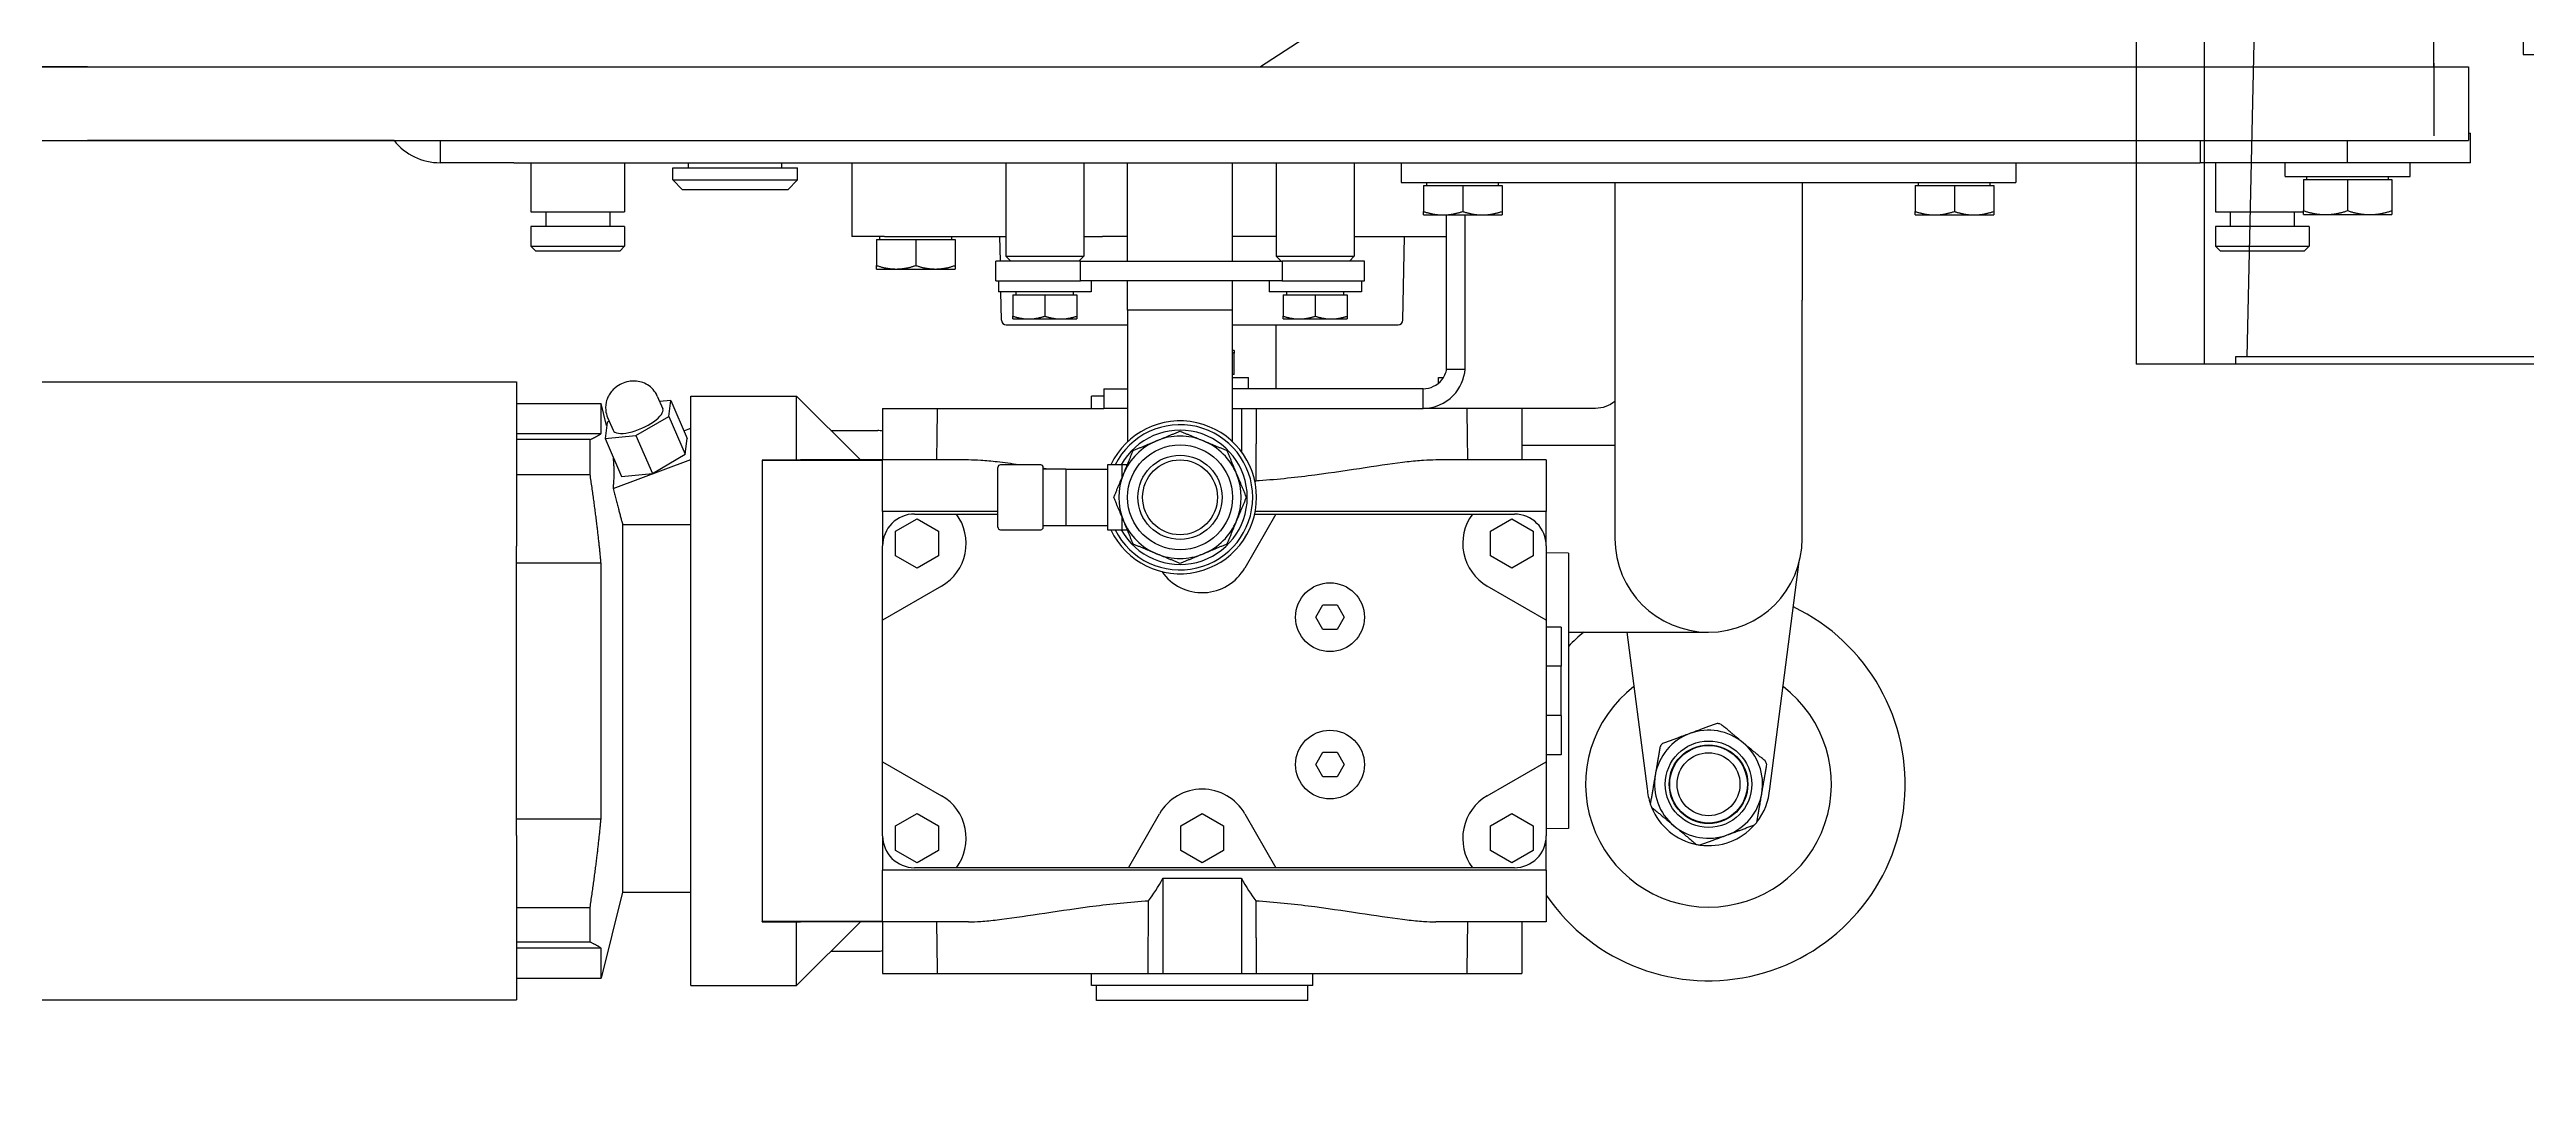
# Model space of a CAD drawing. Header units: inches. Extents: x -955375 to 106222, y -96450 to 64845.
# Drawn here: x 10502 to 11006, y 25197 to 25409 of the extents above; entities that cross this region are included whole.
import ezdxf

# ---------------------------------------------------------------- set-up
doc = ezdxf.new("R2010")
doc.units = ezdxf.units.IN
doc.header["$MEASUREMENT"] = 0
doc.linetypes.add('CONTINUA', pattern=[0])
doc.linetypes.add('SLD-Continua', pattern=[0])
doc.layers.add('ACHUTECH', color=24, linetype='Continuous', lineweight=18)
for name, color, linetype in [('DIBUJO', 2, 'Continuous'), ('SP-EQUIPO_NUEVO', 144, 'SLD-Continua'), ('SP-TRANSPORTADOR_NUEVO', 102, 'SLD-Continua')]:
    doc.layers.add(name, color=color, linetype=linetype)
doc.styles.get("Standard").update_dxf_attribs({"font": 'isocp2.shx'})
doc.dimstyles.new('SUPERPEQUEÑA', dxfattribs={"dimtxt": 0.1, "dimasz": 0.05, "dimexe": 0.1, "dimexo": 0.15, "dimgap": 0.05, "dimtad": 1, "dimzin": 0, "dimdsep": 46, "dimtxsty": 'Standard', "dimblk1": 'CRUZZ', "dimblk2": 'CRUZZ', "dimsah": 1, "dimcen": 0.03, "dimse1": 1, "dimse2": 1, "dimclrd": 109, "dimclre": 4, "dimclrt": 173, "dimadec": 0, "dimazin": 0, "dimtfac": 1, "dimtix": 1, "dimtmove": 1, "dimatfit": 3, "dimldrblk": 'CRUZZ', "dimfxl": 1, "dimtolj": 1, "dimtzin": 0, "dimlwd": -1, "dimarcsym": 0})

# ---------------------------------------------------------------- blocks, each defined once
blk = doc.blocks.new('CRUZ')
at = {"layer": 'DIBUJO', "color": 7, "lineweight": -3}
for p, q in [((-0.2, 0), (0.2, 0)), ((0, 0.2), (0, -0.2))]:
    blk.add_line(p, q, dxfattribs=at)
at = {"layer": 'DIBUJO', "color": 7, "lineweight": -3, "const_width": 0.05}
blk.add_lwpolyline([(0, 0, 1), (0, 0, 1)], format="xyb", close=True, dxfattribs=at)
blk = doc.blocks.new('CRUZZ')
at = {"layer": 'DIBUJO', "color": 3, "xscale": 10, "yscale": 10, "zscale": 10}
blk.add_blockref('CRUZ', (0, 0), dxfattribs=at)
blk = doc.blocks.new('*D201')
at = {"layer": 'ACHUTECH', "color": 7, "ltscale": 500, "transparency": 16777216}
blk.add_line((4340.12, 59153.03), (4340.12, 15437.33), dxfattribs=at)
at = {"layer": 'Defpoints', "color": 0, "linetype": 'CONTINUA', "ltscale": 500, "transparency": 16777216}
for p in [(21639.15, 59153.08), (4340.12, 15437.28), (6285.39, 15437.28)]:
    blk.add_point(p, dxfattribs=at)
at = {"layer": 'ACHUTECH', "color": 7, "linetype": 'CONTINUA', "ltscale": 500, "transparency": 16777216, "xscale": 0.05, "yscale": 0.05, "zscale": 0.05}
for p, rotation in [((4340.12, 59153.08), 90), ((4340.12, 15437.28), 270)]:
    blk.add_blockref('CRUZZ', p, dxfattribs=dict(at, rotation=rotation))
at = {"layer": 'ACHUTECH', "color": 7, "linetype": 'CONTINUA', "lineweight": 13, "ltscale": 500, "transparency": 16777216, "insert": (4340.02, 37295.18), "char_height": 0.15, "attachment_point": 5, "rotation": 90}
blk.add_mtext('\\A1;43715.81', dxfattribs=at)
blk = doc.blocks.new('tr-55')
for p, q in [((120471.58, 13342.71), (120516.58, 13342.71)), ((120471.58, 13342.71), (120471.58, 13340.21)), ((120472.58, 13345.71), (120515.58, 13345.71)), ((120472.58, 13345.71), (120472.58, 13342.71)), ((120515.58, 13345.71), (120515.58, 13342.71)), ((120516.58, 13342.71), (120516.58, 13340.21)), ((120563.58, 13329.71), (120576.58, 13342.71)), ((120576.58, 13342.71), (120576.58, 13329.7)), ((120598.08, 13342.71), (120576.58, 13342.71)), ((120598.08, 13342.71), (120598.08, 13222.71)), ((120633.58, 13343), (120633.58, 13345.61)), ((120762.08, 13345.61), (120633.58, 13345.61)), ((120633.58, 13321.09), (120633.58, 13343)), ((120429.08, 13329.71), (120429.08, 13340.21)), ((120440.19, 13340.21), (120429.08, 13340.21)), ((120483.1, 13340.21), (120440.19, 13340.21)), ((120486.08, 13340.21), (120483.1, 13340.21)), ((120502.08, 13340.21), (120486.08, 13340.21)), ((120486.08, 13320.82), (120486.08, 13340.21)), ((120505.06, 13340.21), (120502.08, 13340.21)), ((120502.08, 13320.82), (120502.08, 13340.21)), ((120547.97, 13340.21), (120505.06, 13340.21)), ((120559.08, 13340.21), (120547.97, 13340.21)), ((120559.08, 13329.71), (120559.08, 13340.21)), ((120611.97, 13323.71), (120616.34, 13341.21)), ((120616.34, 13341.21), (120616.34, 13335.1)), ((120633.58, 13341.21), (120616.34, 13341.21)), ((120569.58, 13335.71), (120560.08, 13335.71)), ((120616.34, 13335.1), (120633.58, 13335.1)), ((120618.58, 13333.84), (120633.58, 13333.84)), ((120618.58, 13333.84), (120618.58, 13326.77)), ((120424.08, 13319.21), (120424.08, 13329.71)), ((120424.08, 13329.71), (120446.58, 13329.71)), ((120541.58, 13329.71), (120575.78, 13329.71)), ((120559.08, 13329.67), (120559.08, 13319.21)), ((120559.08, 13329.67), (120583.58, 13329.67)), ((120583.58, 13329.7), (120576.58, 13329.7)), ((120583.58, 13329.7), (120583.58, 13329.67)), ((120583.58, 13235.75), (120583.58, 13329.67)), ((120633.58, 13326.77), (120618.58, 13326.77)), ((120611.97, 13323.71), (120598.08, 13323.71)), ((120611.97, 13248.83), (120611.97, 13323.71)), ((120424.08, 13319.21), (120424.08, 13312.21)), ((120424.08, 13319.21), (120559.08, 13319.21)), ((120426.73, 13315.22), (120431.08, 13317.73)), ((120430.58, 13318.71), (120439.08, 13318.71)), ((120431.08, 13317.73), (120435.43, 13315.22)), ((120439.08, 13318.71), (120479.07, 13318.71)), ((120485.42, 13307.71), (120479.07, 13318.71)), ((120479.07, 13318.71), (120509.09, 13318.71)), ((120502.08, 13320.82), (120486.08, 13320.82)), ((120489.73, 13315.22), (120494.08, 13317.73)), ((120494.08, 13317.73), (120498.43, 13315.22)), ((120509.09, 13318.71), (120502.74, 13307.71)), ((120509.09, 13318.71), (120544.08, 13318.71)), ((120544.08, 13318.71), (120552.58, 13318.71)), ((120547.73, 13315.22), (120552.08, 13317.73)), ((120552.08, 13317.73), (120556.43, 13315.22)), ((120559.08, 13312.21), (120559.08, 13319.21)), ((120633.58, 13312.13), (120633.58, 13321.09)), ((120424.08, 13297.12), (120424.08, 13312.21)), ((120426.73, 13310.2), (120426.73, 13315.22)), ((120435.43, 13315.22), (120435.43, 13310.2)), ((120489.73, 13310.2), (120489.73, 13315.22)), ((120498.43, 13315.22), (120498.43, 13310.2)), ((120547.73, 13310.2), (120547.73, 13315.22)), ((120556.43, 13315.22), (120556.43, 13310.2)), ((120559.08, 13312.21), (120559.08, 13297.12)), ((120633.58, 13312.13), (120633.58, 13253.28)), ((120419.58, 13310.71), (120424.08, 13310.82)), ((120419.58, 13254.71), (120419.58, 13310.71)), ((120431.08, 13307.68), (120426.73, 13310.2)), ((120435.43, 13310.2), (120431.08, 13307.68)), ((120494.08, 13307.68), (120489.73, 13310.2)), ((120498.43, 13310.2), (120494.08, 13307.68)), ((120552.08, 13307.68), (120547.73, 13310.2)), ((120556.43, 13310.2), (120552.08, 13307.68)), ((120633.58, 13308.72), (120616.34, 13308.72)), ((120616.34, 13308.72), (120616.34, 13256.69)), ((120378.61, 13302.62), (120372.62, 13256.4)), ((120407.68, 13270.76), (120403.55, 13302.63)), ((120436.08, 13304.05), (120424.08, 13297.12)), ((120559.08, 13297.12), (120547.08, 13304.05)), ((120424.08, 13268.3), (120424.08, 13297.12)), ((120465.19, 13297.71), (120466.64, 13300.21)), ((120466.64, 13295.21), (120465.19, 13297.71)), ((120466.64, 13300.21), (120469.52, 13300.21)), ((120469.52, 13300.21), (120470.97, 13297.71)), ((120470.97, 13297.71), (120469.52, 13295.21)), ((120559.08, 13297.12), (120559.08, 13268.3)), ((120421.08, 13295.71), (120424.08, 13295.71)), ((120421.08, 13287.71), (120421.08, 13295.71)), ((120469.52, 13295.21), (120466.64, 13295.21)), ((120421.08, 13287.71), (120424.08, 13287.71)), ((120421.08, 13287.71), (120421.08, 13277.71)), ((120421.08, 13277.71), (120424.08, 13277.71)), ((120421.08, 13269.71), (120421.08, 13277.71)), ((120419.58, 13270.76), (120391.08, 13270.76)), ((120421.08, 13269.71), (120424.08, 13269.71)), ((120424.08, 13268.3), (120436.08, 13261.37)), ((120424.08, 13253.21), (120424.08, 13268.3)), ((120465.19, 13267.71), (120466.64, 13270.21)), ((120466.64, 13265.21), (120465.19, 13267.71)), ((120466.64, 13270.21), (120469.52, 13270.21)), ((120469.52, 13270.21), (120470.97, 13267.71)), ((120470.97, 13267.71), (120469.52, 13265.21)), ((120547.08, 13261.37), (120559.08, 13268.3)), ((120559.08, 13268.3), (120559.08, 13253.21)), ((120469.52, 13265.21), (120466.64, 13265.21)), ((120426.73, 13255.22), (120431.08, 13257.73)), ((120431.08, 13257.73), (120435.43, 13255.22)), ((120479.07, 13246.71), (120485.42, 13257.71)), ((120547.73, 13255.22), (120552.08, 13257.73)), ((120552.08, 13257.73), (120556.43, 13255.22)), ((120616.34, 13256.69), (120633.58, 13256.69)), ((120372.03, 13251.71), (120372.03, 13203.21)), ((120410.13, 13203.21), (120410.13, 13251.71)), ((120419.58, 13254.71), (120424.08, 13254.59)), ((120424.08, 13253.21), (120424.08, 13246.21)), ((120426.73, 13250.2), (120426.73, 13255.22)), ((120435.43, 13255.22), (120435.43, 13250.2)), ((120547.73, 13250.2), (120547.73, 13255.22)), ((120556.43, 13255.22), (120556.43, 13250.2)), ((120559.08, 13246.21), (120559.08, 13253.21)), ((120633.58, 13244.33), (120633.58, 13253.28)), ((120424.08, 13246.21), (120483.3, 13246.21)), ((120424.08, 13235.71), (120424.08, 13246.21)), ((120431.08, 13247.68), (120426.73, 13250.2)), ((120439.08, 13246.71), (120430.58, 13246.71)), ((120435.43, 13250.2), (120431.08, 13247.68)), ((120479.07, 13246.71), (120439.08, 13246.71)), ((120483.4, 13246.71), (120479.07, 13246.71)), ((120510.4, 13249.91), (120509.31, 13249.91)), ((120510.4, 13247.28), (120510.4, 13249.91)), ((120513.36, 13249.91), (120510.4, 13249.91)), ((120513.36, 13236.7), (120513.36, 13249.91)), ((120521.81, 13249.05), (120513.36, 13249.05)), ((120521.81, 13237.56), (120521.81, 13249.05)), ((120526.4, 13249.05), (120521.81, 13249.05)), ((120526.4, 13249.38), (120526.4, 13237.23)), ((120533.03, 13249.91), (120526.93, 13249.91)), ((120535.11, 13249.91), (120533.03, 13249.91)), ((120535.64, 13249.38), (120535.64, 13237.23)), ((120544.08, 13246.71), (120535.64, 13246.71)), ((120535.64, 13246.21), (120559.08, 13246.21)), ((120552.58, 13246.71), (120544.08, 13246.71)), ((120552.08, 13247.68), (120547.73, 13250.2)), ((120556.43, 13250.2), (120552.08, 13247.68)), ((120559.08, 13246.21), (120559.08, 13235.75)), ((120611.97, 13248.83), (120598.08, 13248.83)), ((120613.92, 13241.49), (120598.08, 13235.63)), ((120633.58, 13222.42), (120633.58, 13244.33)), ((120424.08, 13235.71), (120446.58, 13235.71)), ((120429.08, 13225.21), (120429.08, 13235.71)), ((120509.31, 13236.7), (120510.4, 13236.7)), ((120510.4, 13236.7), (120510.4, 13239.33)), ((120510.4, 13236.7), (120513.36, 13236.7)), ((120521.81, 13237.56), (120513.36, 13237.56)), ((120521.81, 13237.56), (120526.4, 13237.56)), ((120526.93, 13236.7), (120533.03, 13236.7)), ((120533.03, 13236.7), (120535.11, 13236.7)), ((120541.58, 13235.71), (120575.78, 13235.71)), ((120583.58, 13235.75), (120559.08, 13235.75)), ((120559.08, 13225.21), (120559.08, 13235.71)), ((120563.58, 13235.71), (120576.58, 13222.71)), ((120576.58, 13235.72), (120583.58, 13235.72)), ((120576.58, 13235.72), (120576.58, 13222.71)), ((120583.58, 13235.75), (120583.58, 13235.72)), ((120605.91, 13238.43), (120599.22, 13234.55)), ((120612.2, 13239.06), (120605.91, 13238.43)), ((120609.26, 13230.71), (120605.91, 13238.43)), ((120615.54, 13231.34), (120612.2, 13239.06)), ((120633.58, 13238.64), (120618.58, 13238.64)), ((120618.58, 13238.64), (120618.58, 13231.57)), ((120429.08, 13232.66), (120410.13, 13232.66)), ((120486.08, 13225.21), (120486.08, 13234.04)), ((120487.91, 13231.98), (120487.91, 13205.21)), ((120509.25, 13205.21), (120509.25, 13231.98)), ((120599.22, 13234.55), (120598.81, 13231.31)), ((120602.16, 13223.59), (120598.81, 13231.31)), ((120602.57, 13226.83), (120599.22, 13234.55)), ((120609.26, 13230.71), (120602.57, 13226.83)), ((120615.54, 13231.34), (120609.26, 13230.71)), ((120615.14, 13228.1), (120615.54, 13231.34)), ((120618.58, 13231.57), (120633.58, 13231.57)), ((120569.58, 13229.71), (120560.08, 13229.71)), ((120599.49, 13229.75), (120598.08, 13229.22)), ((120602.57, 13226.83), (120602.16, 13223.59)), ((120615.01, 13227.08), (120613.9, 13229.66)), ((120614.69, 13227.84), (120615.14, 13228.1)), ((120615.21, 13228.71), (120616.34, 13224.21)), ((120633.58, 13230.31), (120616.34, 13230.31)), ((120616.34, 13230.31), (120616.34, 13224.21)), ((120414.06, 13225.21), (120449.1, 13225.21)), ((120449.1, 13225.21), (120449.1, 13222.3)), ((120487.91, 13225.21), (120449.1, 13225.21)), ((120449.1, 13222.3), (120449.1, 13221.21)), ((120449.1, 13221.21), (120487.91, 13221.21)), ((120479.08, 13208.21), (120479.08, 13221.21)), ((120484.68, 13221.21), (120484.68, 13218.91)), ((120509.25, 13225.21), (120514.08, 13225.21)), ((120514.08, 13221.21), (120509.25, 13221.21)), ((120547.97, 13225.21), (120514.08, 13225.21)), ((120514.08, 13221.21), (120514.08, 13225.21)), ((120514.08, 13222.71), (120516.58, 13222.71)), ((120516.58, 13225.21), (120516.58, 13222.71)), ((120559.08, 13225.21), (120547.97, 13225.21)), ((120598.08, 13222.71), (120576.58, 13222.71)), ((120602.16, 13223.59), (120604.44, 13223.82)), ((120604.92, 13222.71), (120603.81, 13225.28)), ((120633.58, 13224.21), (120616.34, 13224.21)), ((120633.58, 13219.81), (120633.58, 13222.42)), ((120440.59, 13217.21), (120440.59, 13185.84)), ((120444.35, 13217.21), (120440.59, 13217.21)), ((120444.35, 13217.21), (120444.35, 13185.84)), ((120445.98, 13218.91), (120444.98, 13218.91)), ((120445.98, 13220.07), (120445.98, 13218.91)), ((120487.91, 13218.91), (120484.68, 13218.91)), ((120487.58, 13218.31), (120487.58, 13213.99)), ((120487.58, 13218.31), (120487.91, 13218.31)), ((120762.08, 13219.81), (120633.58, 13219.81)), ((120487.58, 13213.41), (120487.91, 13213.41)), ((120453.24, 13207.22), (120452.94, 13190.21)), ((120487.91, 13208.21), (120454.24, 13208.21)), ((120467.83, 13207.01), (120464.58, 13207.01)), ((120464.58, 13202.11), (120464.58, 13206.43)), ((120474.33, 13207.01), (120467.83, 13207.01)), ((120471.08, 13202.11), (120471.08, 13206.43)), ((120477.58, 13207.01), (120474.33, 13207.01)), ((120477.58, 13202.11), (120477.58, 13206.43)), ((120533.92, 13208.21), (120509.25, 13208.21)), ((120522.83, 13207.01), (120519.58, 13207.01)), ((120519.58, 13202.11), (120519.58, 13206.43)), ((120529.33, 13207.01), (120522.83, 13207.01)), ((120526.08, 13202.11), (120526.08, 13206.43)), ((120532.58, 13207.01), (120529.33, 13207.01)), ((120532.58, 13202.11), (120532.58, 13206.43)), ((120534.92, 13207.22), (120535.02, 13201.51)), ((120372.03, 13179.21), (120372.03, 13203.21)), ((120410.13, 13179.21), (120410.13, 13203.21)), ((120461.68, 13201.51), (120480.48, 13201.51)), ((120461.68, 13199.21), (120461.68, 13201.51)), ((120471.08, 13202.11), (120464.58, 13202.11)), ((120465.28, 13202.11), (120465.28, 13201.51)), ((120477.58, 13202.11), (120471.08, 13202.11)), ((120476.88, 13202.11), (120476.88, 13201.51)), ((120480.48, 13199.21), (120480.48, 13201.51)), ((120487.91, 13205.21), (120509.25, 13205.21)), ((120487.92, 13205.21), (120487.92, 13199.21)), ((120509.25, 13205.21), (120509.25, 13199.21)), ((120516.68, 13201.51), (120535.48, 13201.51)), ((120516.68, 13199.21), (120516.68, 13201.51)), ((120526.08, 13202.11), (120519.58, 13202.11)), ((120520.28, 13202.11), (120520.28, 13201.51)), ((120532.58, 13202.11), (120526.08, 13202.11)), ((120531.88, 13202.11), (120531.88, 13201.51)), ((120535.48, 13199.21), (120535.48, 13201.51)), ((120477.81, 13199.21), (120461.08, 13199.21)), ((120461.08, 13199.21), (120461.08, 13195.21)), ((120477.81, 13195.21), (120477.81, 13199.21)), ((120477.81, 13199.21), (120518.83, 13199.21)), ((120518.83, 13199.21), (120518.83, 13195.21)), ((120536.08, 13199.21), (120518.83, 13199.21)), ((120536.08, 13199.21), (120536.08, 13195.21)), ((120548.33, 13196.84), (120544.33, 13196.84)), ((120544.33, 13190.81), (120544.33, 13196.12)), ((120556.33, 13196.84), (120548.33, 13196.84)), ((120552.33, 13190.81), (120552.33, 13196.12)), ((120560.33, 13196.84), (120556.33, 13196.84)), ((120560.33, 13190.81), (120560.33, 13196.12)), ((120269.92, 13193.21), (120268.92, 13192.21)), ((120287.97, 13192.21), (120268.92, 13192.21)), ((120268.92, 13188.21), (120268.92, 13192.21)), ((120269.92, 13193.21), (120286.97, 13193.21)), ((120286.97, 13193.21), (120287.97, 13192.21)), ((120287.97, 13188.21), (120287.97, 13192.21)), ((120461.08, 13195.21), (120477.81, 13195.21)), ((120464.14, 13195.21), (120463.14, 13194.21)), ((120479.02, 13194.21), (120463.14, 13194.21)), ((120463.14, 13175.21), (120463.14, 13194.21)), ((120518.83, 13195.21), (120477.81, 13195.21)), ((120478.02, 13195.21), (120479.02, 13194.21)), ((120479.02, 13175.21), (120479.02, 13194.21)), ((120487.92, 13195.21), (120487.92, 13175.21)), ((120509.25, 13195.21), (120509.25, 13175.21)), ((120519.14, 13195.21), (120518.14, 13194.21)), ((120534.02, 13194.21), (120518.14, 13194.21)), ((120518.14, 13175.21), (120518.14, 13194.21)), ((120518.83, 13195.21), (120536.08, 13195.21)), ((120533.02, 13195.21), (120534.02, 13194.21)), ((120534.02, 13175.21), (120534.02, 13194.21)), ((120535.13, 13195.21), (120535.22, 13190.21)), ((120552.33, 13190.81), (120544.33, 13190.81)), ((120545.03, 13190.81), (120545.03, 13190.21)), ((120560.33, 13190.81), (120552.33, 13190.81)), ((120559.63, 13190.81), (120559.63, 13190.21)), ((120612.56, 13193.21), (120611.56, 13192.21)), ((120630.61, 13192.21), (120611.56, 13192.21)), ((120611.56, 13188.21), (120611.56, 13192.21)), ((120612.56, 13193.21), (120629.61, 13193.21)), ((120629.61, 13193.21), (120630.61, 13192.21)), ((120630.61, 13188.21), (120630.61, 13192.21)), ((120256.58, 13185.77), (120252.08, 13185.77)), ((120265.58, 13185.77), (120256.58, 13185.77)), ((120270.08, 13185.77), (120265.58, 13185.77)), ((120268.92, 13188.21), (120287.97, 13188.21)), ((120287.97, 13185.21), (120270.08, 13185.21)), ((120271.95, 13185.21), (120271.95, 13188.21)), ((120284.95, 13185.21), (120284.95, 13188.21)), ((120287.97, 13175.21), (120287.97, 13185.21)), ((120337.08, 13185.84), (120333.08, 13185.84)), ((120345.08, 13185.84), (120337.08, 13185.84)), ((120349.08, 13185.84), (120345.08, 13185.84)), ((120437.08, 13185.84), (120433.08, 13185.84)), ((120445.08, 13185.84), (120437.08, 13185.84)), ((120463.14, 13190.21), (120444.35, 13190.21)), ((120449.08, 13185.84), (120445.08, 13185.84)), ((120479.02, 13190.21), (120487.92, 13190.21)), ((120509.25, 13190.21), (120514.38, 13190.21)), ((120518.14, 13190.21), (120514.38, 13190.21)), ((120558.69, 13190.21), (120534.02, 13190.21)), ((120558.69, 13190.21), (120565.33, 13190.21)), ((120565.33, 13175.21), (120565.33, 13190.21)), ((120611.56, 13188.21), (120630.61, 13188.21)), ((120630.61, 13185.21), (120611.56, 13185.21)), ((120611.56, 13175.21), (120611.56, 13185.21)), ((120614.58, 13185.21), (120614.58, 13188.21)), ((120627.58, 13185.21), (120627.58, 13188.21)), ((120630.61, 13175.21), (120630.61, 13185.21)), ((120252.08, 13178.61), (120252.08, 13184.96)), ((120261.08, 13178.61), (120261.08, 13184.96)), ((120270.08, 13178.61), (120270.08, 13184.96)), ((120333.08, 13179.81), (120333.08, 13185.12)), ((120341.08, 13179.81), (120341.08, 13185.12)), ((120349.08, 13179.81), (120349.08, 13185.12)), ((120433.08, 13179.81), (120433.08, 13185.12)), ((120441.08, 13179.81), (120441.08, 13185.12)), ((120449.08, 13179.81), (120449.08, 13185.12)), ((120578.38, 13180.71), (120576.38, 13178.71)), ((120578.38, 13180.71), (120599.78, 13180.71)), ((120599.78, 13180.71), (120601.78, 13178.71)), ((120236.08, 13175.21), (120261.08, 13175.21)), ((120236.08, 13175.21), (120236.08, 13169.21)), ((120273.78, 13178.01), (120248.38, 13178.01)), ((120248.38, 13178.01), (120248.38, 13175.21)), ((120261.08, 13178.61), (120252.08, 13178.61)), ((120252.78, 13178.61), (120252.78, 13178.01)), ((120270.08, 13178.61), (120261.08, 13178.61)), ((120261.08, 13175.21), (120291.08, 13175.21)), ((120261.08, 13175.21), (120261.08, 13170.71)), ((120269.38, 13178.61), (120269.38, 13178.01)), ((120273.78, 13178.01), (120273.78, 13175.21)), ((120291.08, 13170.71), (120291.08, 13175.21)), ((120634.08, 13175.21), (120291.08, 13175.21)), ((120340.28, 13179.21), (120328.58, 13179.21)), ((120328.58, 13175.21), (120328.58, 13179.21)), ((120341.08, 13179.81), (120333.08, 13179.81)), ((120333.78, 13179.81), (120333.78, 13179.21)), ((120369.81, 13179.21), (120340.28, 13179.21)), ((120349.08, 13179.81), (120341.08, 13179.81)), ((120348.38, 13179.81), (120348.38, 13179.21)), ((120412.35, 13179.21), (120369.81, 13179.21)), ((120441.88, 13179.21), (120412.35, 13179.21)), ((120441.08, 13179.81), (120433.08, 13179.81)), ((120433.78, 13179.81), (120433.78, 13179.21)), ((120449.08, 13179.81), (120441.08, 13179.81)), ((120453.58, 13179.21), (120441.88, 13179.21)), ((120448.38, 13179.81), (120448.38, 13179.21)), ((120453.58, 13175.21), (120453.58, 13179.21)), ((120601.78, 13178.71), (120576.38, 13178.71)), ((120576.38, 13178.71), (120576.38, 13176.21)), ((120601.78, 13176.21), (120576.38, 13176.21)), ((120579.58, 13176.21), (120579.58, 13175.21)), ((120598.58, 13176.21), (120598.58, 13175.21)), ((120601.78, 13178.71), (120601.78, 13176.21)), ((120634.08, 13175.21), (120649.08, 13175.21)), ((120649.08, 13170.71), (120649.08, 13175.21)), ((120236.47, 13155.71), (120236.47, 13170.71)), ((120764.06, 13170.71), (120236.47, 13170.71)), ((120658.45, 13170.71), (120720.83, 13170.71)), ((120236.47, 13169.21), (120236.08, 13169.21)), ((120764.06, 13155.71), (120236.47, 13155.71)), ((120243.58, 13155.71), (120243.58, 12845.71)), ((120720.83, 13155.71), (120243.58, 13155.71)), ((120720.83, 13155.71), (120852.36, 13155.71))]:
    blk.add_line(p, q)
at = {"ltscale": 500}
for points in [[(120243.58, 13154.96), (120243.58, 13169.73)], [(120243.58, 13000.71), (120482.2, 13155.71)]]:
    blk.add_lwpolyline(points, dxfattribs=at)
for centre, radius in [((120391.08, 13301.71), 8.8), ((120391.08, 13301.71), 8), ((120391.08, 13301.71), 7.9), ((120391.08, 13301.71), 6.4), ((120468.08, 13297.71), 7), ((120468.08, 13267.71), 7), ((120498.58, 13243.31), 10.67), ((120498.58, 13243.31), 8.57), ((120498.58, 13243.31), 7.62)]:
    blk.add_circle(centre, radius)
for centre, radius, start, end in [((120391.08, 13301.71), 40, 34.4115, 244.4282), ((120560.08, 13331.71), 4, 90, 104.4775), ((120391.08, 13301.71), 25, 307.3405, 232.6602), ((120430.58, 13312.21), 6.5, 90, 180), ((120431.08, 13312.71), 10, 300, 36.8699), ((120552.08, 13312.71), 10, 143.1301, 240), ((120552.58, 13312.21), 6.5, 0, 90), ((120391.08, 13301.71), 11, 110.2613, 170.2613), ((120391.08, 13301.71), 12.5, 81.9036, 138.6189), ((120391.08, 13301.71), 11, 50.2613, 110.2613), ((120391.08, 13301.71), 12.5, 78.6189, 81.9036), ((120391.08, 13301.71), 12.5, 21.9036, 78.6189), ((120391.08, 13301.71), 12.5, 141.9036, 175.7926), ((120391.08, 13301.71), 12.5, 138.6189, 141.9036), ((120391.08, 13301.71), 11, 350.2613, 50.2613), ((120391.08, 13301.71), 12.5, 18.6189, 21.9036), ((120494.08, 13312.71), 10, 210, 330), ((120391.08, 13301.71), 11, 170.2613, 230.2613), ((120391.08, 13301.71), 12.5, 4.2291, 18.6189), ((120391.08, 13301.71), 12.5, 198.6189, 201.9036), ((120391.08, 13301.71), 11, 290.2613, 350.2613), ((120391.08, 13301.71), 11, 230.2613, 290.2613), ((120391.08, 13301.71), 12.5, 318.6189, 321.9036), ((120391.08, 13301.71), 12.5, 258.6189, 261.9036), ((120391.08, 13301.71), 40, 309.3082, 315.4387), ((120391.08, 13251.71), 19.05, 0, 180), ((120431.08, 13252.71), 10, 323.1301, 60), ((120494.08, 13252.71), 10, 34.8098, 150), ((120552.08, 13252.71), 10, 120, 216.8699), ((120498.58, 13243.31), 15.56, 25.1318, 334.8682), ((120498.58, 13243.31), 14.78, 26.5549, 333.4451), ((120498.58, 13243.31), 13.67, 28.9013, 331.0987), ((120498.58, 13243.31), 12.45, 67.5, 112.5), ((120430.58, 13253.21), 6.5, 180, 270), ((120498.58, 13243.31), 12.45, 112.5, 157.5), ((120498.58, 13243.31), 12.45, 22.5, 67.5), ((120552.58, 13253.21), 6.5, 270, 0), ((120498.58, 13243.31), 12.45, 157.5, 202.5), ((120498.58, 13243.31), 12.45, 337.5, 22.5), ((120526.93, 13249.38), 0.53, 90, 180), ((120535.11, 13249.38), 0.53, 0, 90), ((120498.58, 13243.31), 12.45, 202.5, 247.5), ((120498.58, 13243.31), 12.45, 292.5, 337.5), ((120526.93, 13237.23), 0.53, 180, 270), ((120535.11, 13237.23), 0.53, 270, 0), ((120498.58, 13243.31), 12.45, 247.5, 292.5), ((120560.08, 13233.71), 4, 255.5225, 270), ((120454.24, 13207.21), 1, 90, 179), ((120533.92, 13207.21), 1, 1, 90), ((120649.08, 13163.21), 12, 38.6822, 90)]:
    blk.add_arc(centre, radius, start, end)
for centre, major_axis, ratio, start_param, end_param in [((120581.61, 13218.49), (-7.97, 111.14), 0.518591, 6.232254, 6.246011), ((120476.17, 13248.27), (0, 81.44), 0.267949, 5.811577, 5.956915), ((120511.99, 13248.27), (0, -81.44), 0.267949, 3.467863, 3.613201), ((120476.17, 13317.15), (0, 81.44), 0.267949, 3.467863, 3.476159), ((120581.61, 13346.93), (-7.97, -111.14), 0.518591, 0.037177, 0.050934), ((120608.85, 13227.47), (5.05, 2.19), 0.355254, 0, 3.141593)]:
    blk.add_ellipse(centre, major_axis=major_axis, ratio=ratio, start_param=start_param, end_param=end_param)
for points, weights in [([(120440.19, 13340.21), (120440.11, 13334.96), (120440.04, 13329.71)], [1, 1.00000528779, 1.00000863099]), ([(120483.16, 13325.41), (120483.13, 13332.82), (120483.1, 13340.21)], [1.00001103687, 1.00000744679, 1]), ([(120505.06, 13340.21), (120505.03, 13332.82), (120505, 13325.41)], [1, 1.00000744677, 1.00001103685]), ([(120548.12, 13329.71), (120548.05, 13334.96), (120547.97, 13340.21)], [1.000008631, 1.0000052878, 1]), ([(120616.34, 13335.1), (120617.13, 13334.52), (120618.58, 13333.84)], [1.12491744874, 1.09381341177, 1.04164727794]), ([(120618.58, 13326.77), (120617.13, 13317.1), (120616.34, 13308.72)], [1.04164727794, 1.09381341177, 1.12491744874]), ([(120387.27, 13312.03), (120384.66, 13311.06), (120381.7, 13309.97)], [1, 1.03352881826, 1]), ([(120392.84, 13314.08), (120389.88, 13312.99), (120387.27, 13312.03)], [1, 1.03352881826, 1]), ([(120398.11, 13310.17), (120395.98, 13311.94), (120393.55, 13313.96)], [1, 1.03352881826, 1]), ([(120381.24, 13309.42), (120380.71, 13306.31), (120380.24, 13303.57)], [1, 1.03352881826, 1]), ([(120402.68, 13306.37), (120400.25, 13308.39), (120398.11, 13310.17)], [1, 1.03352881826, 1]), ([(120380.24, 13303.57), (120379.77, 13300.83), (120379.23, 13297.72)], [1, 1.03352881826, 1]), ([(120401.92, 13299.85), (120402.39, 13302.58), (120402.93, 13305.7)], [1, 1.03352881826, 1]), ([(120379.48, 13297.04), (120381.91, 13295.02), (120384.05, 13293.25)], [1, 1.03352881826, 1]), ([(120400.92, 13293.99), (120401.45, 13297.11), (120401.92, 13299.85)], [1, 1.03352881826, 1]), ([(120384.05, 13293.25), (120386.18, 13291.47), (120388.61, 13289.45)], [1, 1.03352881826, 1]), ([(120389.32, 13289.33), (120392.28, 13290.42), (120394.89, 13291.39)], [1, 1.03352881826, 1]), ([(120394.89, 13291.39), (120397.5, 13292.35), (120400.46, 13293.44)], [1, 1.03352881826, 1]), ([(120493.82, 13254.81), (120496.1, 13255.75), (120498.58, 13256.78)], [1, 1.0562990584, 1.07162109099]), ([(120498.58, 13256.78), (120501.06, 13255.75), (120503.34, 13254.81)], [1.07162109099, 1.0562990584, 1]), ([(120616.34, 13256.69), (120617.13, 13248.31), (120618.58, 13238.64)], [1.12491744874, 1.09381341177, 1.04164727794]), ([(120487.08, 13248.07), (120488.03, 13250.36), (120489.05, 13252.83)], [1, 1.0562990584, 1.07162109099]), ([(120489.05, 13252.83), (120491.53, 13253.86), (120493.82, 13254.81)], [1.07162109099, 1.0562990584, 1]), ([(120503.34, 13254.81), (120505.63, 13253.86), (120508.11, 13252.83)], [1, 1.0562990584, 1.07162109099]), ([(120508.11, 13252.83), (120509.13, 13250.36), (120510.08, 13248.07)], [1.07162109099, 1.0562990584, 1]), ([(120485.11, 13243.31), (120486.13, 13245.78), (120487.08, 13248.07)], [1.07162109099, 1.0562990584, 1]), ([(120510.08, 13248.07), (120511.03, 13245.78), (120512.05, 13243.31)], [1, 1.0562990584, 1.07162109099]), ([(120613.92, 13241.49), (120612.86, 13245.48), (120611.97, 13248.83)], [1.00782876322, 1.01257773308, 1.00939339386]), ([(120487.08, 13238.54), (120486.13, 13240.83), (120485.11, 13243.31)], [1, 1.0562990584, 1.07162109099]), ([(120512.05, 13243.31), (120511.03, 13240.83), (120510.08, 13238.54)], [1.07162109099, 1.0562990584, 1]), ([(120613.92, 13235.1), (120613.59, 13238.18), (120613.92, 13241.49)], [1.04710961781, 1.05990650523, 1.0470492689]), ([(120440.04, 13235.71), (120440.11, 13230.45), (120440.19, 13225.21)], [1.00000863099, 1.00000528779, 1]), ([(120483.1, 13225.21), (120483.13, 13232.59), (120483.16, 13240)], [1, 1.00000744677, 1.00001103685]), ([(120489.05, 13233.78), (120488.03, 13236.26), (120487.08, 13238.54)], [1.07162109099, 1.0562990584, 1]), ([(120510.08, 13238.54), (120509.13, 13236.26), (120508.11, 13233.78)], [1, 1.0562990584, 1.07162109099]), ([(120547.97, 13225.21), (120548.05, 13230.45), (120548.12, 13235.71)], [1, 1.0000052878, 1.000008631]), ([(120493.82, 13231.81), (120491.53, 13232.76), (120489.05, 13233.78)], [1, 1.0562990584, 1.07162109099]), ([(120498.58, 13229.84), (120496.1, 13230.86), (120493.82, 13231.81)], [1.07162109099, 1.0562990584, 1]), ([(120503.34, 13231.81), (120501.06, 13230.86), (120498.58, 13229.84)], [1, 1.0562990584, 1.07162109099]), ([(120508.11, 13233.78), (120505.63, 13232.76), (120503.34, 13231.81)], [1.07162109099, 1.0562990584, 1]), ([(120618.58, 13231.57), (120617.13, 13230.9), (120616.34, 13230.31)], [1.04164727794, 1.09381341177, 1.12491744874]), ([(120487.58, 13213.41), (120487.58, 13213.41), (120487.58, 13213.99)], [1, 1.0379548493, 1]), ([(120487.58, 13213.99), (120487.75, 13213.93), (120487.91, 13213.88)], [1, 1.00354100771, 1.00642129691]), ([(120467.83, 13207.01), (120466.32, 13207.01), (120464.58, 13206.43)], [1, 1.0379548493, 1]), ([(120464.58, 13206.43), (120464.58, 13207.01), (120464.58, 13207.01)], [1, 1.0379548493, 1]), ([(120471.08, 13206.43), (120469.34, 13207.01), (120467.83, 13207.01)], [1, 1.0379548493, 1]), ([(120474.33, 13207.01), (120472.82, 13207.01), (120471.08, 13206.43)], [1, 1.0379548493, 1]), ([(120477.58, 13206.43), (120475.84, 13207.01), (120474.33, 13207.01)], [1, 1.0379548493, 1]), ([(120477.58, 13207.01), (120477.58, 13207.01), (120477.58, 13206.43)], [1, 1.0379548493, 1]), ([(120522.83, 13207.01), (120521.32, 13207.01), (120519.58, 13206.43)], [1, 1.0379548493, 1]), ([(120519.58, 13206.43), (120519.58, 13207.01), (120519.58, 13207.01)], [1, 1.0379548493, 1]), ([(120526.08, 13206.43), (120524.34, 13207.01), (120522.83, 13207.01)], [1, 1.0379548493, 1]), ([(120529.33, 13207.01), (120527.82, 13207.01), (120526.08, 13206.43)], [1, 1.0379548493, 1]), ([(120532.58, 13206.43), (120530.84, 13207.01), (120529.33, 13207.01)], [1, 1.0379548493, 1]), ([(120532.58, 13207.01), (120532.58, 13207.01), (120532.58, 13206.43)], [1, 1.0379548493, 1]), ([(120548.33, 13196.84), (120546.47, 13196.84), (120544.33, 13196.12)], [1, 1.0379548493, 1]), ([(120544.33, 13196.12), (120544.33, 13196.84), (120544.33, 13196.84)], [1, 1.0379548493, 1]), ([(120552.33, 13196.12), (120550.19, 13196.84), (120548.33, 13196.84)], [1, 1.0379548493, 1]), ([(120556.33, 13196.84), (120554.47, 13196.84), (120552.33, 13196.12)], [1, 1.0379548493, 1]), ([(120560.33, 13196.12), (120558.19, 13196.84), (120556.33, 13196.84)], [1, 1.0379548493, 1]), ([(120560.33, 13196.84), (120560.33, 13196.84), (120560.33, 13196.12)], [1, 1.0379548493, 1]), ([(120256.58, 13185.77), (120254.49, 13185.77), (120252.08, 13184.96)], [1, 1.0379548493, 1]), ([(120252.08, 13184.96), (120252.08, 13185.77), (120252.08, 13185.77)], [1, 1.0379548493, 1]), ([(120261.08, 13184.96), (120258.67, 13185.77), (120256.58, 13185.77)], [1, 1.0379548493, 1]), ([(120265.58, 13185.77), (120263.49, 13185.77), (120261.08, 13184.96)], [1, 1.0379548493, 1]), ([(120270.08, 13184.96), (120267.67, 13185.77), (120265.58, 13185.77)], [1, 1.0379548493, 1]), ([(120270.08, 13185.77), (120270.08, 13185.77), (120270.08, 13184.96)], [1, 1.0379548493, 1]), ([(120337.08, 13185.84), (120335.22, 13185.84), (120333.08, 13185.12)], [1, 1.0379548493, 1]), ([(120333.08, 13185.12), (120333.08, 13185.84), (120333.08, 13185.84)], [1, 1.0379548493, 1]), ([(120341.08, 13185.12), (120338.94, 13185.84), (120337.08, 13185.84)], [1, 1.0379548493, 1]), ([(120345.08, 13185.84), (120343.22, 13185.84), (120341.08, 13185.12)], [1, 1.0379548493, 1]), ([(120349.08, 13185.12), (120346.94, 13185.84), (120345.08, 13185.84)], [1, 1.0379548493, 1]), ([(120349.08, 13185.84), (120349.08, 13185.84), (120349.08, 13185.12)], [1, 1.0379548493, 1]), ([(120437.08, 13185.84), (120435.22, 13185.84), (120433.08, 13185.12)], [1, 1.0379548493, 1]), ([(120433.08, 13185.12), (120433.08, 13185.84), (120433.08, 13185.84)], [1, 1.0379548493, 1]), ([(120441.08, 13185.12), (120438.94, 13185.84), (120437.08, 13185.84)], [1, 1.0379548493, 1]), ([(120445.08, 13185.84), (120443.22, 13185.84), (120441.08, 13185.12)], [1, 1.0379548493, 1]), ([(120449.08, 13185.12), (120446.94, 13185.84), (120445.08, 13185.84)], [1, 1.0379548493, 1]), ([(120449.08, 13185.84), (120449.08, 13185.84), (120449.08, 13185.12)], [1, 1.0379548493, 1])]:
    blk.add_rational_spline(points, weights, degree=2)
for points, knots in [([(120483.16, 13325.41), (120482.93, 13325.43), (120482.69, 13325.44), (120478.59, 13325.74), (120474.77, 13326.16), (120467.51, 13327.1), (120464.06, 13327.63), (120457.75, 13328.59), (120454.89, 13329.01), (120451.25, 13329.43), (120450.12, 13329.55), (120448.18, 13329.67), (120447.35, 13329.71), (120446.58, 13329.71)], [-38.06187, -38.06187, -38.06187, -38.06187, -37.992813, -37.992813, -36.846165, -36.846165, -35.699517, -35.699517, -34.552869, -34.552869, -34.026219, -34.026219, -33.60584, -33.60584, -33.60584, -33.60584]), ([(120541.58, 13329.71), (120540.81, 13329.71), (120539.98, 13329.67), (120538.04, 13329.55), (120536.91, 13329.43), (120533.27, 13329.01), (120530.41, 13328.59), (120524.1, 13327.63), (120520.65, 13327.1), (120513.39, 13326.16), (120509.57, 13325.74), (120505.47, 13325.44), (120505.23, 13325.43), (120505, 13325.41)], [-44.673082, -44.673082, -44.673082, -44.673082, -44.252703, -44.252703, -43.726054, -43.726054, -42.579405, -42.579405, -41.432757, -41.432757, -40.286109, -40.286109, -40.217052, -40.217052, -40.217052, -40.217052]), ([(120446.58, 13235.71), (120447.35, 13235.71), (120448.18, 13235.74), (120450.12, 13235.87), (120451.25, 13235.98), (120454.89, 13236.4), (120457.75, 13236.83), (120464.06, 13237.79), (120467.51, 13238.31), (120474.77, 13239.26), (120478.59, 13239.67), (120482.69, 13239.97), (120482.93, 13239.99), (120483.16, 13240)], [-5.533621, -5.533621, -5.533621, -5.533621, -5.113242, -5.113242, -4.586592, -4.586592, -3.439944, -3.439944, -2.293296, -2.293296, -1.146648, -1.146648, -1.077591, -1.077591, -1.077591, -1.077591]), ([(120531.32, 13236.7), (120532.9, 13236.47), (120534.39, 13236.27), (120536.91, 13235.98), (120538.04, 13235.87), (120539.98, 13235.74), (120540.81, 13235.71), (120541.58, 13235.71)], [3.95526, 3.95526, 3.95526, 3.95526, 4.586592, 4.586592, 5.113242, 5.113242, 5.533621, 5.533621, 5.533621, 5.533621]), ([(120604.92, 13222.71), (120605.14, 13222.21), (120605.43, 13221.76), (120606.12, 13220.97), (120606.51, 13220.67), (120607.33, 13220.15), (120607.75, 13219.98), (120608.64, 13219.71), (120609.05, 13219.66), (120609.97, 13219.62), (120610.37, 13219.67), (120611.29, 13219.85), (120611.73, 13220), (120612.6, 13220.4), (120613.01, 13220.63), (120613.76, 13221.26), (120614.01, 13221.49), (120614.48, 13222.08), (120614.67, 13222.36), (120614.99, 13222.97), (120615.11, 13223.26), (120615.37, 13224.13), (120615.49, 13224.8), (120615.36, 13226.07), (120615.23, 13226.59), (120615.01, 13227.08)], [1.570796, 1.570796, 1.570796, 1.570796, 1.684539, 1.684539, 1.808417, 1.808417, 1.965719, 1.965719, 2.195565, 2.195565, 2.577889, 2.577889, 3.206207, 3.206207, 3.834526, 3.834526, 4.125544, 4.125544, 4.302651, 4.302651, 4.421748, 4.421748, 4.600005, 4.600005, 4.712389, 4.712389, 4.712389, 4.712389]), ([(120449.1, 13225.21), (120446.84, 13225.21), (120444.59, 13224.23), (120443.01, 13222.59), (120441.61, 13221.13), (120440.74, 13219.18), (120440.59, 13217.21)], [0, 0, 0, 0, 0.832585, 0.832585, 0.832585, 1.570796, 1.570796, 1.570796, 1.570796]), ([(120449.1, 13221.21), (120447.65, 13221.21), (120446.22, 13220.5), (120445.33, 13219.4), (120444.81, 13218.75), (120444.47, 13217.98), (120444.35, 13217.21)], [0, 0, 0, 0, 0.990116, 0.990116, 0.990116, 1.570796, 1.570796, 1.570796, 1.570796])]:
    blk.add_open_spline(points, degree=3, knots=knots)
for points in [[(120525.58, 13237.56), (120525.86, 13237.52), (120526.13, 13237.48), (120526.4, 13237.44)], [(120410.13, 13223.78), (120411.26, 13224.7), (120412.66, 13225.21), (120414.06, 13225.21)]]:
    blk.add_open_spline(points, degree=3)
blk = doc.blocks.new('check W y acelerador')
at = {"layer": 'SP-EQUIPO_NUEVO'}
for p, q in [((107718.02, 28750.27), (107718.02, 28319.27)), ((107731.91, 28750.27), (107731.91, 28319.27)), ((107653.19, 28687.27), (107653.19, 28382.27)), ((107709.3, 28320.77), (107705.29, 28504.9)), ((107653.19, 28382.27), (107638.79, 28382.27)), ((107586.79, 28320.77), (107711.66, 28320.77)), ((107711.66, 28320.77), (107711.66, 28319.27)), ((107586.79, 28319.27), (107711.66, 28319.27)), ((107711.66, 28319.27), (107718.02, 28319.27)), ((107718.02, 28319.27), (107731.91, 28319.27))]:
    blk.add_line(p, q, dxfattribs=at)

msp = doc.modelspace()

# ---------------------------------------------------------------- block references
at = {"lineweight": 0, "xscale": -1}
msp.add_blockref('check W y acelerador', (118658.591, -2974.143), dxfattribs=at)
at = {"layer": 'SP-TRANSPORTADOR_NUEVO', "rotation": 180}
msp.add_blockref('tr-55', (131230.802, 38561.332), dxfattribs=at)

# ---------------------------------------------------------------- dimensions: what is measured, and where the dimension line sits
at = {"layer": 'ACHUTECH', "color": 7, "linetype": 'CONTINUA', "lineweight": 13, "ltscale": 500}
dim = msp.add_linear_dim(base=(4340.116, 15437.278), p1=(21639.15, 59153.085), p2=(6285.39, 15437.278), angle=90, dimstyle='SUPERPEQUEÑA', override={"dimtxt": 0.15, "dimgap": 0.02, "dimclrd": 7, "dimclrt": 7, "dimfxl": 0.2}, dxfattribs=at)
dim.commit()
dim.dimension.update_dxf_attribs({"geometry": '*D201', "text_midpoint": (4340.021, 37295.181)})

doc.saveas('drawing.dxf')
